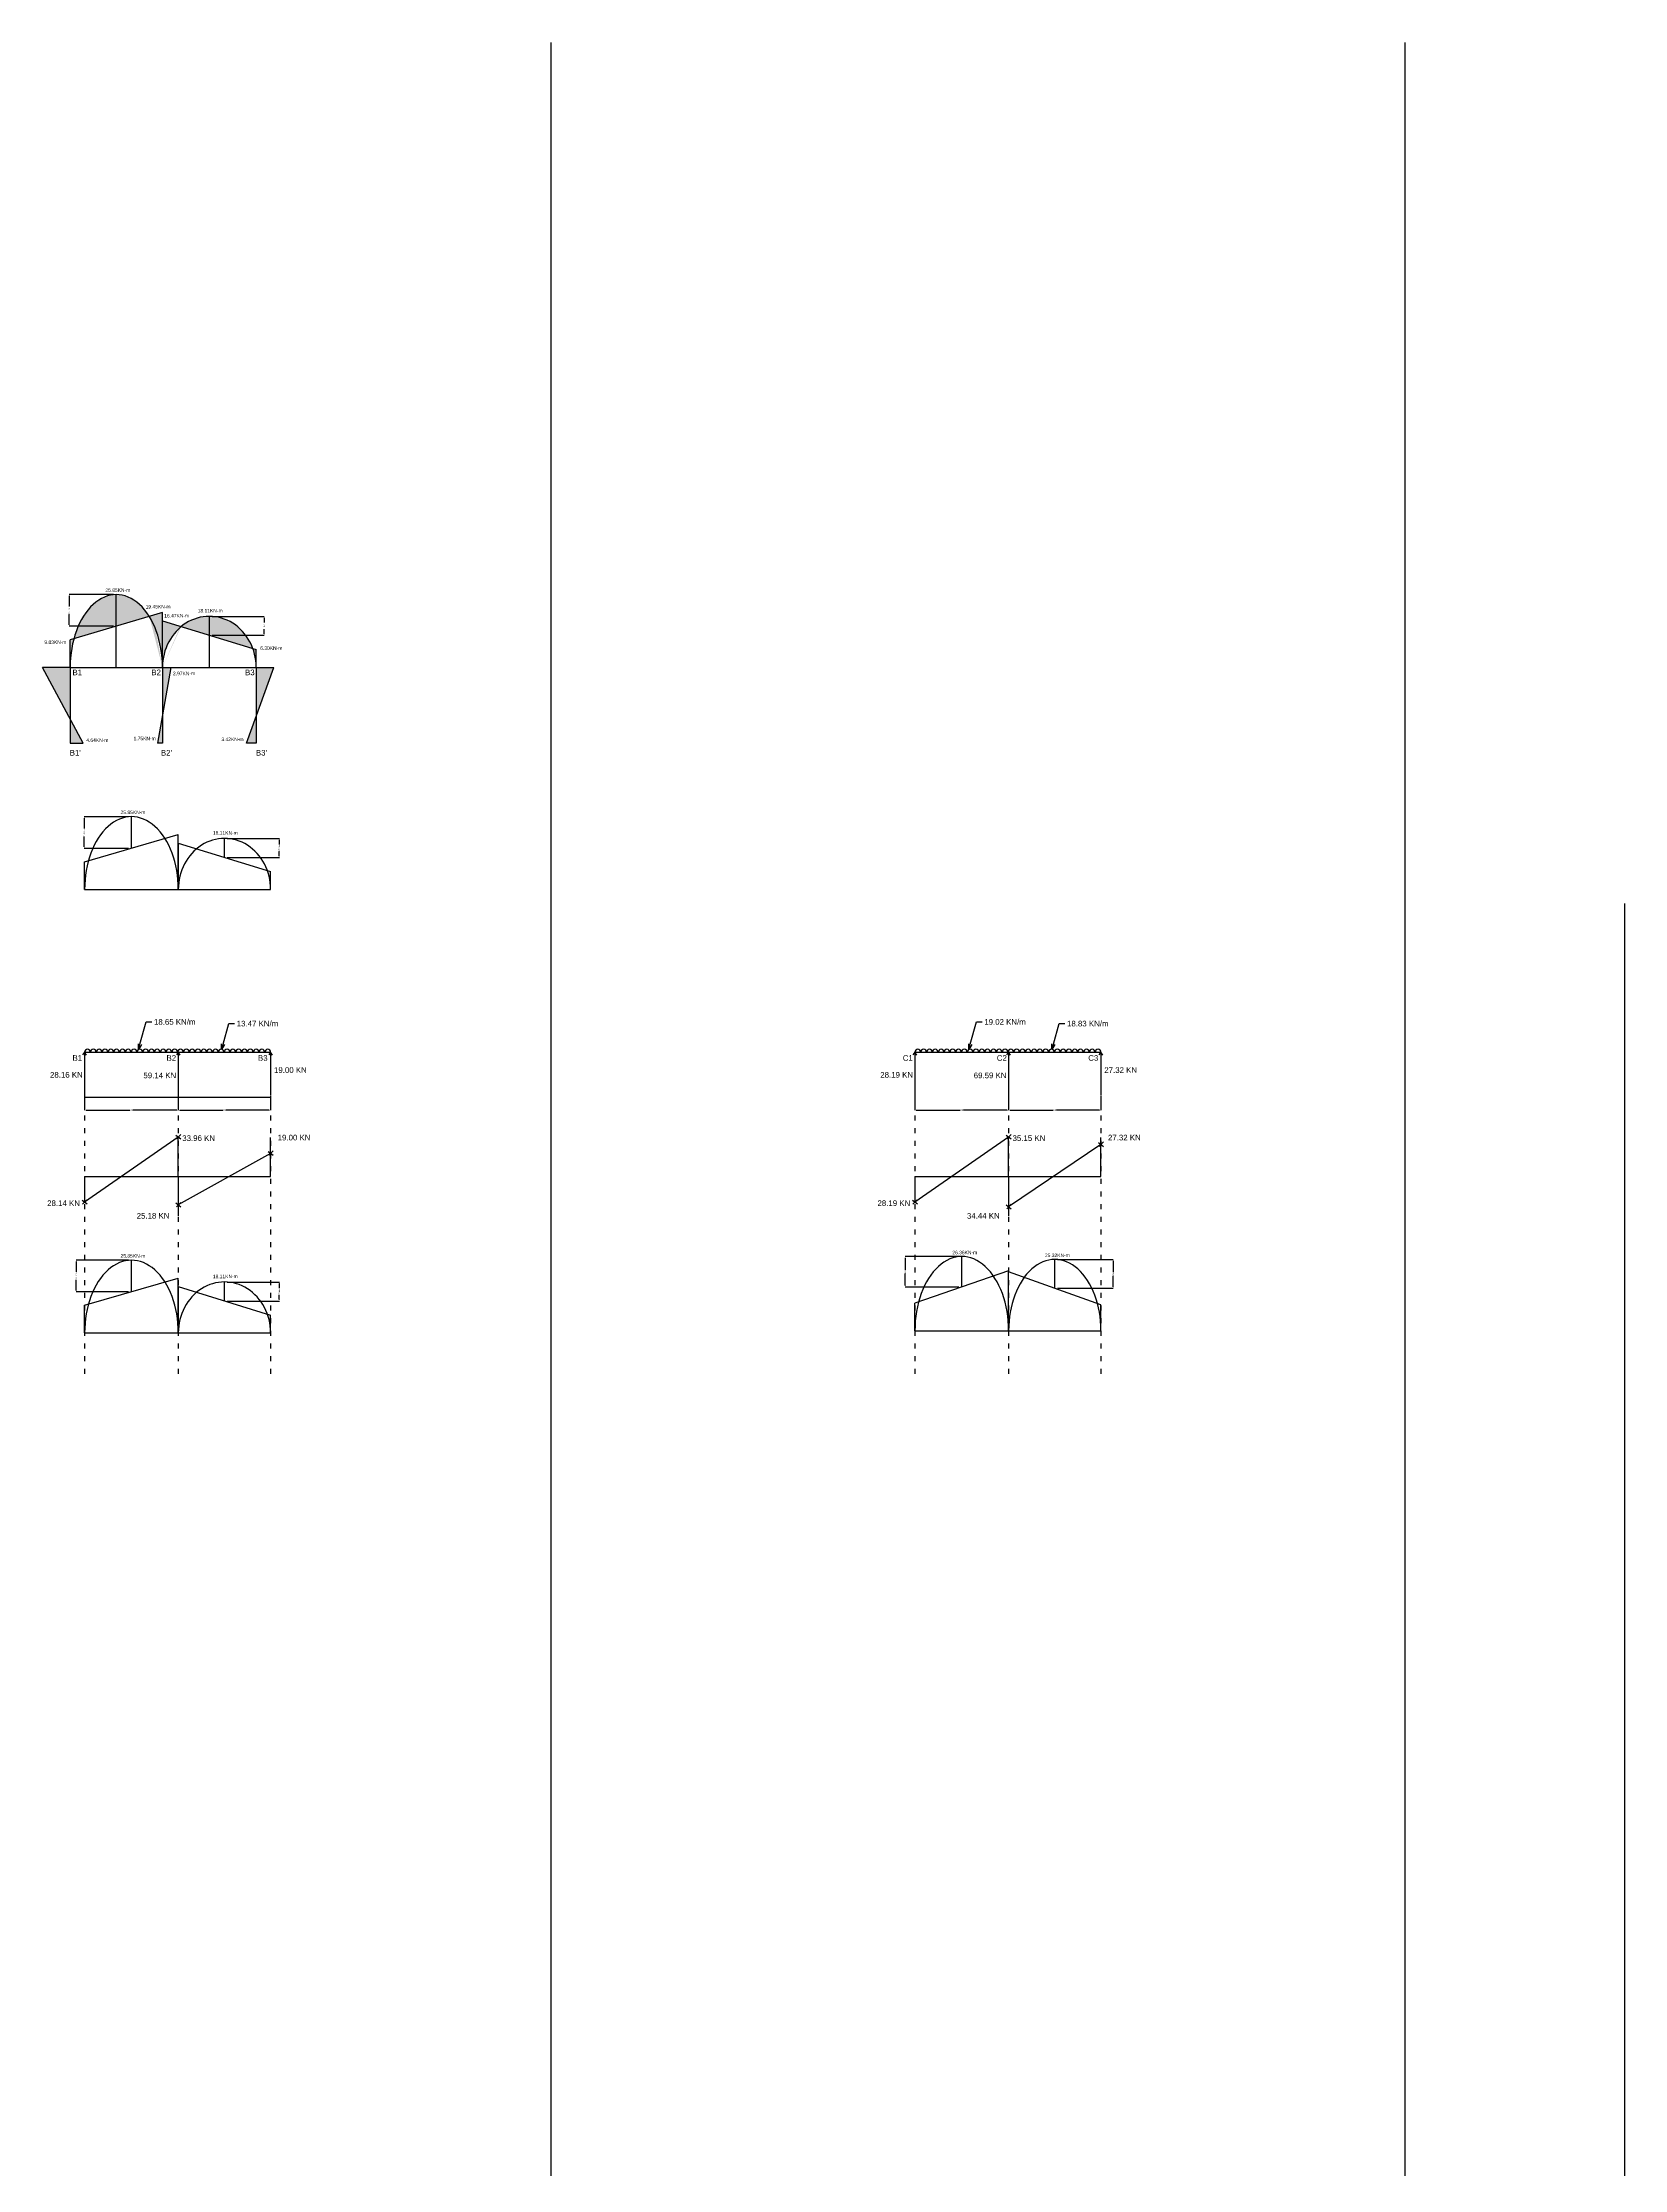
# Model space of a CAD drawing. Header units: millimetres. Extents: x 0 to 1679650, y -107560 to 692040.
# Drawn here: x 164686 to 220890, y 230608 to 306180 of the extents above; entities that cross this region are included whole.
import ezdxf
from ezdxf import colors
from ezdxf.entities.mleader import LeaderData, LeaderLine
from ezdxf.math import Vec2, Vec3

# ---------------------------------------------------------------- set-up
doc = ezdxf.new("R2010")
doc.units = ezdxf.units.MM
doc.linetypes.add('ACAD_ISO03W100', pattern=[30, 12, -18])
doc.styles.get("Standard").update_dxf_attribs({"font": 'arial.ttf'})
doc.dimstyles.new('ISO-25', dxfattribs={"dimtxt": 40, "dimasz": 50, "dimexe": 1.25, "dimexo": 100, "dimtad": 0, "dimdec": 0, "dimtxsty": 'Standard', "dimcen": 2.5, "dimadec": 0, "dimazin": 0, "dimtfac": 1, "dimtdec": 0, "dimtmove": 0, "dimatfit": 3, "dimfxl": 1, "dimarcsym": 0})

# ---------------------------------------------------------------- blocks, each defined once
blk = doc.blocks.new('_Open30')
at = {"color": 0, "linetype": 'ByBlock', "lineweight": -2}
for p, q in [((-1, 0.27), (0, 0)), ((0, 0), (-1, -0.27)), ((0, 0), (-1, 0))]:
    blk.add_line(p, q, dxfattribs=at)
blk = doc.blocks.new('*D154')
at = {"color": 0, "lineweight": -2, "transparency": 16777216}
for p, q in [((166180, 268855), (166180, 268249)), ((169510, 268855), (169510, 268249)), ((166230, 268250), (167785, 268250)), ((169460, 268250), (167905, 268250))]:
    blk.add_line(p, q, dxfattribs=at)
at = {"color": 0, "transparency": 16777216}
for points in [[(166230, 268258), (166230, 268242), (166180, 268250)], [(169460, 268258), (169460, 268242), (169510, 268250)]]:
    blk.add_solid(points, dxfattribs=at)
at = {"layer": 'Defpoints', "color": 0, "transparency": 16777216}
for p in [(166180, 268955), (169510, 268955), (169510, 268250)]:
    blk.add_point(p, dxfattribs=at)
at = {"color": 0, "transparency": 16777216, "insert": (167845, 268250), "char_height": 40, "attachment_point": 5}
blk.add_mtext('3330', dxfattribs=at)
blk = doc.blocks.new('*D155')
at = {"color": 0, "lineweight": -2, "transparency": 16777216}
for p, q in [((169510, 268855), (169510, 268249)), ((172790, 268760), (172790, 268249)), ((169560, 268250), (171090, 268250)), ((172740, 268250), (171210, 268250))]:
    blk.add_line(p, q, dxfattribs=at)
at = {"color": 0, "transparency": 16777216}
for points in [[(169560, 268258), (169560, 268242), (169510, 268250)], [(172740, 268258), (172740, 268242), (172790, 268250)]]:
    blk.add_solid(points, dxfattribs=at)
at = {"layer": 'Defpoints', "color": 0, "transparency": 16777216}
for p in [(169510, 268955), (172790, 268860), (172790, 268250)]:
    blk.add_point(p, dxfattribs=at)
at = {"color": 0, "transparency": 16777216, "insert": (171150, 268250), "char_height": 40, "attachment_point": 5}
blk.add_mtext('3280', dxfattribs=at)
blk = doc.blocks.new('*D156')
at = {"color": 0, "lineweight": -2, "transparency": 16777216}
for p, q in [((195680, 268855), (195680, 268249)), ((199010, 268855), (199010, 268249)), ((195730, 268250), (197285, 268250)), ((198960, 268250), (197405, 268250))]:
    blk.add_line(p, q, dxfattribs=at)
at = {"color": 0, "transparency": 16777216}
for points in [[(195730, 268258), (195730, 268242), (195680, 268250)], [(198960, 268258), (198960, 268242), (199010, 268250)]]:
    blk.add_solid(points, dxfattribs=at)
at = {"layer": 'Defpoints', "color": 0, "transparency": 16777216}
for p in [(195680, 268955), (199010, 268955), (199010, 268250)]:
    blk.add_point(p, dxfattribs=at)
at = {"color": 0, "transparency": 16777216, "insert": (197345, 268250), "char_height": 40, "attachment_point": 5}
blk.add_mtext('3330', dxfattribs=at)
blk = doc.blocks.new('*D157')
at = {"color": 0, "lineweight": -2, "transparency": 16777216}
for p, q in [((199010, 268855), (199010, 268249)), ((202290, 268760), (202290, 268249)), ((199060, 268250), (200590, 268250)), ((202240, 268250), (200710, 268250))]:
    blk.add_line(p, q, dxfattribs=at)
at = {"color": 0, "transparency": 16777216}
for points in [[(199060, 268258), (199060, 268242), (199010, 268250)], [(202240, 268258), (202240, 268242), (202290, 268250)]]:
    blk.add_solid(points, dxfattribs=at)
at = {"layer": 'Defpoints', "color": 0, "transparency": 16777216}
for p in [(199010, 268955), (202290, 268860), (202290, 268250)]:
    blk.add_point(p, dxfattribs=at)
at = {"color": 0, "transparency": 16777216, "insert": (200650, 268250), "char_height": 40, "attachment_point": 5}
blk.add_mtext('3280', dxfattribs=at)
blk = doc.blocks.new('*D158')
at = {"color": 0, "lineweight": -2, "transparency": 16777216}
for p, q in [((170712, 285791), (172561, 285791)), ((172560, 285741), (172560, 285578)), ((170712, 285119), (172561, 285119)), ((172560, 285169), (172560, 285331))]:
    blk.add_line(p, q, dxfattribs=at)
at = {"color": 0, "transparency": 16777216}
for points in [[(172552, 285741), (172568, 285741), (172560, 285791)], [(172552, 285169), (172568, 285169), (172560, 285119)]]:
    blk.add_solid(points, dxfattribs=at)
at = {"layer": 'Defpoints', "color": 0, "transparency": 16777216}
for p in [(170612, 285791), (170612, 285119), (172560, 285119)]:
    blk.add_point(p, dxfattribs=at)
at = {"color": 0, "transparency": 16777216, "insert": (172560, 285455), "char_height": 40, "width": 187.62, "attachment_point": 5, "rotation": 90}
blk.add_mtext('6.73KN-m', dxfattribs=at)
blk = doc.blocks.new('*D159')
at = {"color": 0, "lineweight": -2, "transparency": 16777216}
for p, q in [((167207, 286565), (165629, 286565)), ((165630, 286515), (165630, 286149)), ((165630, 285494), (165630, 285860)), ((167207, 285444), (165629, 285444))]:
    blk.add_line(p, q, dxfattribs=at)
at = {"color": 0, "transparency": 16777216}
for points in [[(165622, 286515), (165638, 286515), (165630, 286565)], [(165622, 285494), (165638, 285494), (165630, 285444)]]:
    blk.add_solid(points, dxfattribs=at)
at = {"layer": 'Defpoints', "color": 0, "transparency": 16777216}
for p in [(167307, 286565), (165630, 285444), (167307, 285444)]:
    blk.add_point(p, dxfattribs=at)
at = {"color": 0, "transparency": 16777216, "insert": (165630, 286004), "char_height": 40, "attachment_point": 5, "rotation": 90}
blk.add_mtext('11.21 KN-m', dxfattribs=at)
blk = doc.blocks.new('*D160')
at = {"color": 0, "lineweight": -2, "transparency": 16777216}
for p, q in [((171250, 277896), (173100, 277896)), ((173098, 277846), (173098, 277683)), ((173098, 277274), (173098, 277436)), ((171250, 277224), (173100, 277224))]:
    blk.add_line(p, q, dxfattribs=at)
at = {"color": 0, "transparency": 16777216}
for points in [[(173090, 277846), (173107, 277846), (173098, 277896)], [(173090, 277274), (173107, 277274), (173098, 277224)]]:
    blk.add_solid(points, dxfattribs=at)
at = {"layer": 'Defpoints', "color": 0, "transparency": 16777216}
for p in [(171150, 277896), (171150, 277224), (173098, 277224)]:
    blk.add_point(p, dxfattribs=at)
at = {"color": 0, "transparency": 16777216, "insert": (173098, 277560), "char_height": 40, "width": 187.62, "attachment_point": 5, "rotation": 90}
blk.add_mtext('6.73KN-m', dxfattribs=at)
blk = doc.blocks.new('*D161')
at = {"color": 0, "lineweight": -2, "transparency": 16777216}
for p, q in [((167745, 278670), (166167, 278670)), ((166168, 278620), (166168, 278254)), ((167745, 277549), (166167, 277549)), ((166168, 277599), (166168, 277965))]:
    blk.add_line(p, q, dxfattribs=at)
at = {"color": 0, "transparency": 16777216}
for points in [[(166160, 278620), (166177, 278620), (166168, 278670)], [(166160, 277599), (166177, 277599), (166168, 277549)]]:
    blk.add_solid(points, dxfattribs=at)
at = {"layer": 'Defpoints', "color": 0, "transparency": 16777216}
for p in [(167845, 278670), (166168, 277549), (167845, 277549)]:
    blk.add_point(p, dxfattribs=at)
at = {"color": 0, "transparency": 16777216, "insert": (166168, 278110), "char_height": 40, "attachment_point": 5, "rotation": 90}
blk.add_mtext('11.21 KN-m', dxfattribs=at)
blk = doc.blocks.new('*D162')
at = {"color": 0, "lineweight": -2, "transparency": 16777216}
for p, q in [((171250, 262136), (173100, 262136)), ((173098, 262086), (173098, 261923)), ((173098, 261514), (173098, 261676)), ((171250, 261464), (173100, 261464))]:
    blk.add_line(p, q, dxfattribs=at)
at = {"color": 0, "transparency": 16777216}
for points in [[(173090, 262086), (173107, 262086), (173098, 262136)], [(173090, 261514), (173107, 261514), (173098, 261464)]]:
    blk.add_solid(points, dxfattribs=at)
at = {"layer": 'Defpoints', "color": 0, "transparency": 16777216}
for p in [(171150, 262136), (171150, 261464), (173098, 261464)]:
    blk.add_point(p, dxfattribs=at)
at = {"color": 0, "transparency": 16777216, "insert": (173098, 261800), "char_height": 40, "width": 187.62, "attachment_point": 5, "rotation": 90}
blk.add_mtext('6.73KN-m', dxfattribs=at)
blk = doc.blocks.new('*D163')
at = {"color": 0, "lineweight": -2, "transparency": 16777216}
for p, q in [((167745, 262915), (165879, 262915)), ((165880, 262865), (165880, 262497)), ((167745, 261789), (165879, 261789)), ((165880, 261839), (165880, 262208))]:
    blk.add_line(p, q, dxfattribs=at)
at = {"color": 0, "transparency": 16777216}
for points in [[(165872, 262865), (165888, 262865), (165880, 262915)], [(165872, 261839), (165888, 261839), (165880, 261789)]]:
    blk.add_solid(points, dxfattribs=at)
at = {"layer": 'Defpoints', "color": 0, "transparency": 16777216}
for p in [(167845, 262915), (165880, 261789), (167845, 261789)]:
    blk.add_point(p, dxfattribs=at)
at = {"color": 0, "transparency": 16777216, "insert": (165880, 262352), "char_height": 40, "attachment_point": 5, "rotation": 90}
blk.add_mtext('11.21 KN-m', dxfattribs=at)
blk = doc.blocks.new('*D164')
at = {"color": 0, "lineweight": -2, "transparency": 16777216}
for p, q in [((200750, 262942), (202721, 262942)), ((202720, 262892), (202720, 262495)), ((202720, 261966), (202720, 262363)), ((200750, 261916), (202721, 261916))]:
    blk.add_line(p, q, dxfattribs=at)
at = {"color": 0, "transparency": 16777216}
for points in [[(202712, 262892), (202728, 262892), (202720, 262942)], [(202712, 261966), (202728, 261966), (202720, 261916)]]:
    blk.add_solid(points, dxfattribs=at)
at = {"layer": 'Defpoints', "color": 0, "transparency": 16777216}
for p in [(200650, 262942), (200650, 261916), (202720, 261916)]:
    blk.add_point(p, dxfattribs=at)
at = {"color": 0, "transparency": 16777216, "insert": (202720, 262429), "char_height": 40, "attachment_point": 5, "rotation": 90}
blk.add_mtext('10.26', dxfattribs=at)
blk = doc.blocks.new('*D165')
at = {"color": 0, "lineweight": -2, "transparency": 16777216}
for p, q in [((197245, 263046), (195339, 263046)), ((195340, 262996), (195340, 262570)), ((195340, 262012), (195340, 262438)), ((197245, 261962), (195339, 261962))]:
    blk.add_line(p, q, dxfattribs=at)
at = {"color": 0, "transparency": 16777216}
for points in [[(195332, 262996), (195348, 262996), (195340, 263046)], [(195332, 262012), (195348, 262012), (195340, 261962)]]:
    blk.add_solid(points, dxfattribs=at)
at = {"layer": 'Defpoints', "color": 0, "transparency": 16777216}
for p in [(197345, 263046), (195340, 261962), (197345, 261962)]:
    blk.add_point(p, dxfattribs=at)
at = {"color": 0, "transparency": 16777216, "insert": (195340, 262504), "char_height": 40, "attachment_point": 5, "rotation": 90}
blk.add_mtext('10.84', dxfattribs=at)

msp = doc.modelspace()

# ---------------------------------------------------------------- hatches: boundary and pattern name
at = {"true_color": 0xf27172}
h = msp.add_hatch(color=11, dxfattribs=at)
h.dxf.hatch_style = 1
h.paths.add_polyline_path([(165666.7, 283980), (164685.7, 283980), (165666.7, 282147)])
h.paths.add_polyline_path([(165666.7, 282147), (165666.7, 281280), (166130.7, 281280)])
edge = h.paths.add_edge_path()
edge.add_line((167306.7, 285444), (167306.7, 286565))
edge.add_ellipse((167306.7, 283980), major_axis=(0, -2585), ratio=0.6344294, start_angle=180, end_angle=246.706764)
edge.add_line((165800.3, 285002.2), (167306.7, 285444))
edge = h.paths.add_edge_path()
edge.add_line((165800.3, 285002.2), (165666.7, 284963))
edge.add_line((165666.7, 284963), (165666.7, 283980))
edge.add_ellipse((167306.7, 283980), major_axis=(0, -2585), ratio=0.6344294, start_angle=246.706764, end_angle=270, ccw=False)
h.paths.add_polyline_path([(168316.8, 286016.4), (168137, 286209.2), (167942.5, 286362.8), (167736.9, 286474.5), (167523.7, 286542.3), (167306.7, 286565), (167306.7, 285444), (168478.9, 285787.8)])
edge = h.paths.add_edge_path()
edge.add_line((168946.7, 285925), (168478.9, 285787.8))
edge.add_ellipse((167306.7, 283980), major_axis=(0, -2585), ratio=0.6344294, start_angle=90, end_angle=134.374593, ccw=False)
edge.add_line((168946.7, 283980), (168946.7, 285627))
edge.add_line((168946.7, 285627), (168946.7, 285925))
edge = h.paths.add_edge_path()
edge.add_ellipse((170611.7, 283980), major_axis=(0, -1811), ratio=0.9193816, start_angle=577.069136, end_angle=630, ccw=False)
edge.add_line((169608, 285425), (168946.7, 285627))
edge.add_line((168946.7, 285627), (168946.7, 283980))
h.paths.add_polyline_path([(170611.7, 285791), (170396.8, 285775.9), (170185.6, 285730.7), (169981.4, 285656.3), (169787.9, 285553.8), (169608, 285425), (170611.7, 285118.5)])
h.paths.add_polyline_path([(171548, 285477.5), (171332.8, 285612.3), (171101.5, 285710.9), (170859.3, 285770.9), (170611.7, 285791), (170611.7, 285118.5), (172160.1, 284645.6), (172051.9, 284888.7), (171911.6, 285111.6), (171742.4, 285309.4)])
edge = h.paths.add_edge_path()
edge.add_line((172276.7, 284610), (172160.1, 284645.6))
edge.add_ellipse((170611.7, 283980), major_axis=(0, -1811), ratio=0.9193816, start_angle=450, end_angle=471.563069, ccw=False)
edge.add_line((172276.7, 283980), (172276.7, 284610))
h.paths.add_polyline_path([(172908.7, 283980), (172276.7, 283980), (172276.7, 282228)])
h.paths.add_polyline_path([(172276.7, 282228), (171934.7, 281280), (172276.7, 281280)])
h.paths.add_polyline_path([(169243.7, 283980), (168946.7, 283980), (168946.7, 282281.1)])
h.paths.add_polyline_path([(168946.7, 282281.1), (168771.7, 281280), (168946.7, 281280)])

# ---------------------------------------------------------------- linework, layer by layer
for p, q in [((182740, 306180), (182740, 198350)), ((213090, 306180), (213090, 198350)), ((167306.7, 283980), (167306.7, 286565)), ((168946.7, 285925), (165666.7, 284963)), ((168946.7, 283980), (168946.7, 285925)), ((170611.7, 283980), (170611.7, 285791)), ((165666.7, 283980), (165666.7, 284963)), ((168946.7, 285627), (172276.7, 284610)), ((172276.7, 283980), (172276.7, 284610)), ((165666.7, 283980), (164685.7, 283980)), ((166130.7, 281280), (164685.7, 283980)), ((165666.7, 283980), (165666.7, 281280)), ((165666.7, 283980), (172276.7, 283980)), ((169243.7, 283980), (168771.7, 281280)), ((168946.7, 283980), (168946.7, 281280)), ((168946.7, 283980), (169243.7, 283980)), ((171934.7, 281280), (172908.7, 283980)), ((172276.7, 283980), (172276.7, 281280)), ((172276.7, 283980), (172908.7, 283980)), ((165666.7, 281280), (166130.7, 281280)), ((168946.7, 281280), (168771.7, 281280)), ((172276.7, 281280), (171934.7, 281280)), ((167845, 277549), (167845, 278675)), ((166180, 277073), (169510, 278035)), ((169510, 276090), (169510, 278035)), ((169510, 277737), (172790, 276720)), ((169510, 277737), (169510, 276090)), ((171150, 277228.5), (171150, 277901)), ((166180, 276090), (166180, 277073)), ((166180, 276090), (166180, 277063)), ((172790, 276090), (172790, 276720)), ((166180, 276090), (169510, 276090)), ((169510, 276090), (172790, 276090)), ((169510, 276090), (172790, 276090)), ((220890, 275590), (220890, -107560)), ((166180, 270305), (166180, 268955)), ((166180, 270305), (172790, 270305)), ((169510, 270305), (169510, 268955)), ((172790, 270305), (172790, 268955)), ((195680, 270305), (195680, 268955)), ((195680, 270305), (202290, 270305)), ((199010, 270305), (199010, 268955)), ((202290, 270305), (202290, 268955)), ((166180, 268710), (169510, 268710)), ((169510, 268710), (172790, 268710)), ((169510, 267290), (166180, 264980)), ((169422.2, 267359.7), (169602.2, 267224.7)), ((169444.7, 267224.7), (169602.2, 267382.2)), ((169510, 265890), (169510, 267290)), ((172703.4, 266780.9), (172883.4, 266645.9)), ((172725.9, 266645.9), (172883.4, 266803.4)), ((172790, 265890), (172790, 267270)), ((199010, 267290), (195680, 264980)), ((198922.2, 267359.7), (199102.2, 267224.7)), ((198944.7, 267224.7), (199102.2, 267382.2)), ((199010, 265890), (199010, 267290)), ((202290, 267024), (199010, 264810)), ((202203.4, 267094.9), (202383.4, 266959.9)), ((202225.9, 266959.9), (202383.4, 267117.4)), ((202290, 265890), (202290, 267270)), ((172790, 266710), (169510, 264880)), ((166180, 265890), (172790, 265890)), ((166180, 265890), (166180, 264980)), ((169510, 265890), (169510, 264490)), ((195680, 265890), (202290, 265890)), ((195680, 265890), (195680, 264980)), ((199010, 265890), (199010, 264490)), ((166090, 265047.5), (166270, 264912.5)), ((166101.2, 264901.2), (166258.8, 265058.8)), ((169419.7, 264947.7), (169599.7, 264812.7)), ((169442.2, 264812.7), (169599.7, 264970.2)), ((195590, 265047.5), (195770, 264912.5)), ((195601.2, 264901.2), (195758.8, 265058.8)), ((198919.7, 264877.7), (199099.7, 264742.7)), ((198942.2, 264742.7), (199099.7, 264900.2)), ((197345, 261962), (197345, 263046)), ((166180, 261313), (169510, 262275)), ((167845, 261789), (167845, 262915)), ((169510, 260330), (169510, 262275)), ((199010, 262541), (195680, 261383)), ((199010, 260410), (199010, 262541)), ((202290, 261332), (199010, 262500)), ((200650, 261916), (200650, 262942)), ((169510, 261977), (172790, 260960)), ((169510, 261977), (169510, 260330)), ((171150, 261468.5), (171150, 262141)), ((166180, 260330), (166180, 261313)), ((166180, 260330), (166180, 261303)), ((172790, 260330), (172790, 260960)), ((195680, 260410), (195680, 261383)), ((202290, 260410), (202290, 261332)), ((166180, 260330), (169510, 260330)), ((169510, 260330), (172790, 260330)), ((169510, 260330), (172790, 260330)), ((195680, 260410), (202290, 260410))]:
    msp.add_line(p, q)
at = {"linetype": 'ACAD_ISO03W100', "ltscale": 15}
for p, q in [((166180, 268955), (166180, 258850)), ((169510, 268955), (169510, 258850)), ((172790, 268955), (172790, 258850)), ((195680, 268955), (195680, 258850)), ((199010, 268955), (199010, 258850)), ((202290, 268955), (202290, 258850))]:
    msp.add_line(p, q, dxfattribs=at)
for points in [[(166250, 270200), (166180, 270305), (166110, 270210)], [(169580, 270200), (169510, 270305), (169440, 270210)], [(172860, 270200), (172790, 270305), (172720, 270210)], [(195750, 270200), (195680, 270305), (195610, 270210)], [(199080, 270200), (199010, 270305), (198940, 270210)], [(202360, 270200), (202290, 270305), (202220, 270210)]]:
    msp.add_lwpolyline(points)
for centre in [(166283.3, 270305), (166489.8, 270305), (166696.4, 270305), (166903, 270305), (167109.5, 270305), (167316.1, 270305), (167522.7, 270305), (167729.2, 270305), (167935.8, 270305), (168142.3, 270305), (168348.9, 270305), (168555.5, 270305), (168762, 270305), (168968.6, 270305), (169175.2, 270305), (169381.7, 270305), (169588.3, 270305), (169794.8, 270305), (170001.4, 270305), (170208, 270305), (170414.5, 270305), (170621.1, 270305), (170827.7, 270305), (171034.2, 270305), (171240.8, 270305), (171447.3, 270305), (171653.9, 270305), (171860.5, 270305), (172067, 270305), (172273.6, 270305), (172480.2, 270305), (172686.7, 270305), (195783.3, 270305), (195989.8, 270305), (196196.4, 270305), (196403, 270305), (196609.5, 270305), (196816.1, 270305), (197022.7, 270305), (197229.2, 270305), (197435.8, 270305), (197642.3, 270305), (197848.9, 270305), (198055.5, 270305), (198262, 270305), (198468.6, 270305), (198675.2, 270305), (198881.7, 270305), (199088.3, 270305), (199294.8, 270305), (199501.4, 270305), (199708, 270305), (199914.5, 270305), (200121.1, 270305), (200327.7, 270305), (200534.2, 270305), (200740.8, 270305), (200947.3, 270305), (201153.9, 270305), (201360.5, 270305), (201567, 270305), (201773.6, 270305), (201980.2, 270305), (202186.7, 270305)]:
    msp.add_arc(centre, 103.3, 0, 180)
for centre, major_axis, ratio, start_param, end_param in [((167306.7, 283980), (0, -2585), 0.6344294, 1.5707963, 4.712389), ((170611.7, 283980), (0, -1811), 0.9193816, 7.8539816, 10.9955743), ((167845, 276090), (0, -2585), 0.6441006, 1.5707963, 4.712389), ((171150, 276090), (0, -1811), 0.905577, 1.5707963, 4.712389), ((197345, 260410), (0, -2636), 0.6316388, 1.5707963, 4.712389), ((167845, 260330), (0, -2585), 0.6441006, 1.5707963, 4.712389), ((200650, 260410), (0, -2532), 0.6477093, 1.5707963, 4.712389), ((171150, 260330), (0, -1811), 0.905577, 1.5707963, 4.712389)]:
    msp.add_ellipse(centre, major_axis=major_axis, ratio=ratio, start_param=start_param, end_param=end_param)

# ---------------------------------------------------------------- texts
for s, height, p in [('25.85KN-m', 125, (166920, 286660)), ('19.45KN-m', 125, (168350, 286070)), ('16.47KN-m', 125, (169010, 285750)), ('18.11KN-m', 125, (170200, 285930)), ('9.83KN-m', 125, (164750, 284810)), ('6.30KN-m', 125, (172420, 284600)), ('B1', 200, (165750, 283700)), ('B2', 200, (168550, 283700)), ('2.97KN-m', 125, (169320, 283700)), ('B3', 200, (171880, 283700)), ('4.64KN-m', 125, (166240, 281330)), ('1.75KN-m', 125, (167920, 281390)), ('3.42KN-m', 125, (171040, 281360)), ("B1'", 200, (165651.7, 280845)), ("B2'", 200, (168891.7, 280845)), ("B3'", 200, (172266.7, 280845)), ('25.85KN-m', 125, (167458.3, 278765)), ('18.11KN-m', 125, (170738.3, 278035)), ('B1', 200, (165750, 270000)), ('B2', 200, (169090, 270000)), ('B3', 200, (172340, 270000)), ('C1', 200, (195250, 270000)), ('C2', 200, (198590, 270000)), ('C3', 200, (201840, 270000)), ('28.16 KN', 200, (164950, 269400)), ('59.14 KN', 200, (168270, 269380)), ('19.00 KN', 200, (172910, 269570)), ('28.19 KN', 200, (194450, 269400)), ('69.59 KN', 200, (197770, 269380)), ('27.32 KN', 200, (202410, 269570)), ('33.96 KN', 200, (169650, 267150)), ('19.00 KN', 200, (173040, 267170)), ('35.15 KN', 200, (199150, 267150)), ('27.32 KN', 200, (202540, 267170)), ('28.14 KN', 200, (164850, 264840)), ('25.18 KN', 200, (168030, 264390)), ('28.19 KN', 200, (194350, 264840)), ('34.44 KN', 200, (197530, 264390)), ('25.85KN-m', 125, (167458.3, 263005)), ('26.36KN-m', 125, (197010, 263125)), ('25.32KN-m', 125, (200300, 263025)), ('18.11KN-m', 125, (170738.3, 262275))]:
    msp.add_text(s, height=height, rotation=0.175557).set_placement(p)

# ---------------------------------------------------------------- dimensions: what is measured, and where the dimension line sits
for base, p1, p2, text, picture, middle in [((165630, 285444), (167306.7, 286565), (167306.7, 285444), '11.21 KN-m', '*D159', (165630, 286004.5)), ((166168.3, 277549), (167845, 278670), (167845, 277549), '11.21 KN-m', '*D161', (166168.3, 278109.5)), ((195340, 261962), (197345, 263046), (197345, 261962), '10.84', '*D165', (195340, 262504)), ((202720, 261916), (200650, 262942), (200650, 261916), '10.26', '*D164', (202720, 262429))]:
    dim = msp.add_linear_dim(base=base, p1=p1, p2=p2, angle=90, text=text, dimstyle='ISO-25')
    dim.commit()
    dim.dimension.update_dxf_attribs({"geometry": picture, "text_midpoint": middle})
for p1, p2, picture, middle in [((170611.7, 285791), (170611.7, 285118.5), '*D158', (172560, 285454.8)), ((171150, 277896), (171150, 277223.5), '*D160', (173098.3, 277559.8)), ((171150, 262136), (171150, 261463.5), '*D162', (173098.3, 261799.8))]:
    dim = msp.add_aligned_dim(p1=p1, p2=p2, distance=1948.3, text='6.73KN-m', dimstyle='ISO-25')
    dim.commit()
    dim.dimension.update_dxf_attribs({"geometry": picture, "text_midpoint": middle})
for base, p1, p2, picture, middle in [((169510, 268250), (166180, 268955), (169510, 268955), '*D154', (167845, 268250)), ((199010, 268250), (195680, 268955), (199010, 268955), '*D156', (197345, 268250))]:
    dim = msp.add_linear_dim(base=base, p1=p1, p2=p2, dimstyle='ISO-25')
    dim.commit()
    dim.dimension.update_dxf_attribs({"geometry": picture, "text_midpoint": middle})
for base, p1, p2, picture, middle in [((172790, 268250), (169510, 268955), (172790, 268860), '*D155', (171150, 268250)), ((202290, 268250), (199010, 268955), (202290, 268860), '*D157', (200650, 268250))]:
    dim = msp.add_linear_dim(base=base, p1=p1, p2=p2, dimstyle='ISO-25', override={"dimtmove": 1})
    dim.commit()
    dim.dimension.update_dxf_attribs({"geometry": picture, "text_midpoint": middle})
dim = msp.add_linear_dim(base=(165880, 261789), p1=(167845, 262915), p2=(167845, 261789), angle=90, text='11.21 KN-m', dimstyle='ISO-25')
dim.commit()
dim.dimension.update_dxf_attribs({"geometry": '*D163', "text_midpoint": (165880, 262352.5), "dimtype": 160})

# ---------------------------------------------------------------- leaders
ml = msp.add_multileader_mtext('Standard')
ml.set_content('18.65 KN/m', color=256)
ml.set_leader_properties()
ml.set_arrow_properties(name='OPEN30')
ml.build(insert=Vec2(0, 0))
ml.multileader.update_dxf_attribs({"text_right_attachment_type": 2, "dogleg_length": 200, "arrow_head_size": 200})
ctx = ml.context
ctx.base_point, ctx.char_height, ctx.arrow_head_size, ctx.landing_gap_size, ctx.plane_origin = Vec3(168570, 271380), 200, 200, 75, Vec3(168092.8, 270397.2)
ctx.right_attachment = 2
notes = []
notes.append((ctx, [(0, (1, 1, 0), (168370, 271380), (1, 0), 200, [(0, [(168092.8, 270397.2)], 0, [])])]))
ctx.mtext.insert, ctx.mtext.line_spacing_factor, ctx.mtext.flow_direction = Vec3(168645, 271481.7), 1.2, 5
ml = msp.add_multileader_mtext('Standard')
ml.set_content('13.47 KN/m', color=256)
ml.set_leader_properties()
ml.set_arrow_properties(name='OPEN30')
ml.build(insert=Vec2(0, 0))
ml.multileader.update_dxf_attribs({"text_right_attachment_type": 2, "dogleg_length": 200, "arrow_head_size": 200})
ctx = ml.context
ctx.base_point, ctx.char_height, ctx.arrow_head_size, ctx.landing_gap_size, ctx.plane_origin = Vec3(171510, 271320), 200, 200, 75, Vec3(171042.8, 270397.2)
ctx.right_attachment = 2
notes.append((ctx, [(0, (1, 1, 0), (171310, 271320), (1, 0), 200, [(0, [(171042.8, 270397.2)], 0, [])])]))
ctx.mtext.insert, ctx.mtext.line_spacing_factor, ctx.mtext.flow_direction = Vec3(171585, 271421.8), 1.2, 5
ml = msp.add_multileader_mtext('Standard')
ml.set_content('19.02 KN/m', color=256)
ml.set_leader_properties()
ml.set_arrow_properties(name='OPEN30')
ml.build(insert=Vec2(0, 0))
ml.multileader.update_dxf_attribs({"text_right_attachment_type": 2, "dogleg_length": 200, "arrow_head_size": 200})
ctx = ml.context
ctx.base_point, ctx.char_height, ctx.arrow_head_size, ctx.landing_gap_size, ctx.plane_origin = Vec3(198070, 271380), 200, 200, 75, Vec3(197592.8, 270397.2)
ctx.right_attachment = 2
notes.append((ctx, [(0, (1, 1, 0), (197870, 271380), (1, 0), 200, [(0, [(197592.8, 270397.2)], 0, [])])]))
ctx.mtext.insert, ctx.mtext.line_spacing_factor, ctx.mtext.flow_direction = Vec3(198145, 271481.7), 1.2, 5
ml = msp.add_multileader_mtext('Standard')
ml.set_content('18.83 KN/m', color=256)
ml.set_leader_properties()
ml.set_arrow_properties(name='OPEN30')
ml.build(insert=Vec2(0, 0))
ml.multileader.update_dxf_attribs({"text_right_attachment_type": 2, "dogleg_length": 200, "arrow_head_size": 200})
ctx = ml.context
ctx.base_point, ctx.char_height, ctx.arrow_head_size, ctx.landing_gap_size, ctx.plane_origin = Vec3(201010, 271320), 200, 200, 75, Vec3(200542.8, 270397.2)
ctx.right_attachment = 2
notes.append((ctx, [(0, (1, 1, 0), (200810, 271320), (1, 0), 200, [(0, [(200542.8, 270397.2)], 0, [])])]))
ctx.mtext.insert, ctx.mtext.line_spacing_factor, ctx.mtext.flow_direction = Vec3(201085, 271421.8), 1.2, 5
for ctx, leaders in notes:
    for number, flags, end, landing, length, lines in leaders:
        leader = LeaderData()
        leader.index, (leader.has_last_leader_line, leader.has_dogleg_vector, leader.attachment_direction) = number, flags
        leader.last_leader_point, leader.dogleg_vector, leader.dogleg_length = Vec3(end), Vec3(landing), length
        for number, points, colour, breaks in lines:
            line = LeaderLine()
            line.index, line.vertices, line.color, line.breaks = number, Vec3.list(points), colors.encode_raw_color(colour), breaks
            leader.lines.append(line)
        ctx.leaders.append(leader)

doc.saveas('drawing.dxf')
